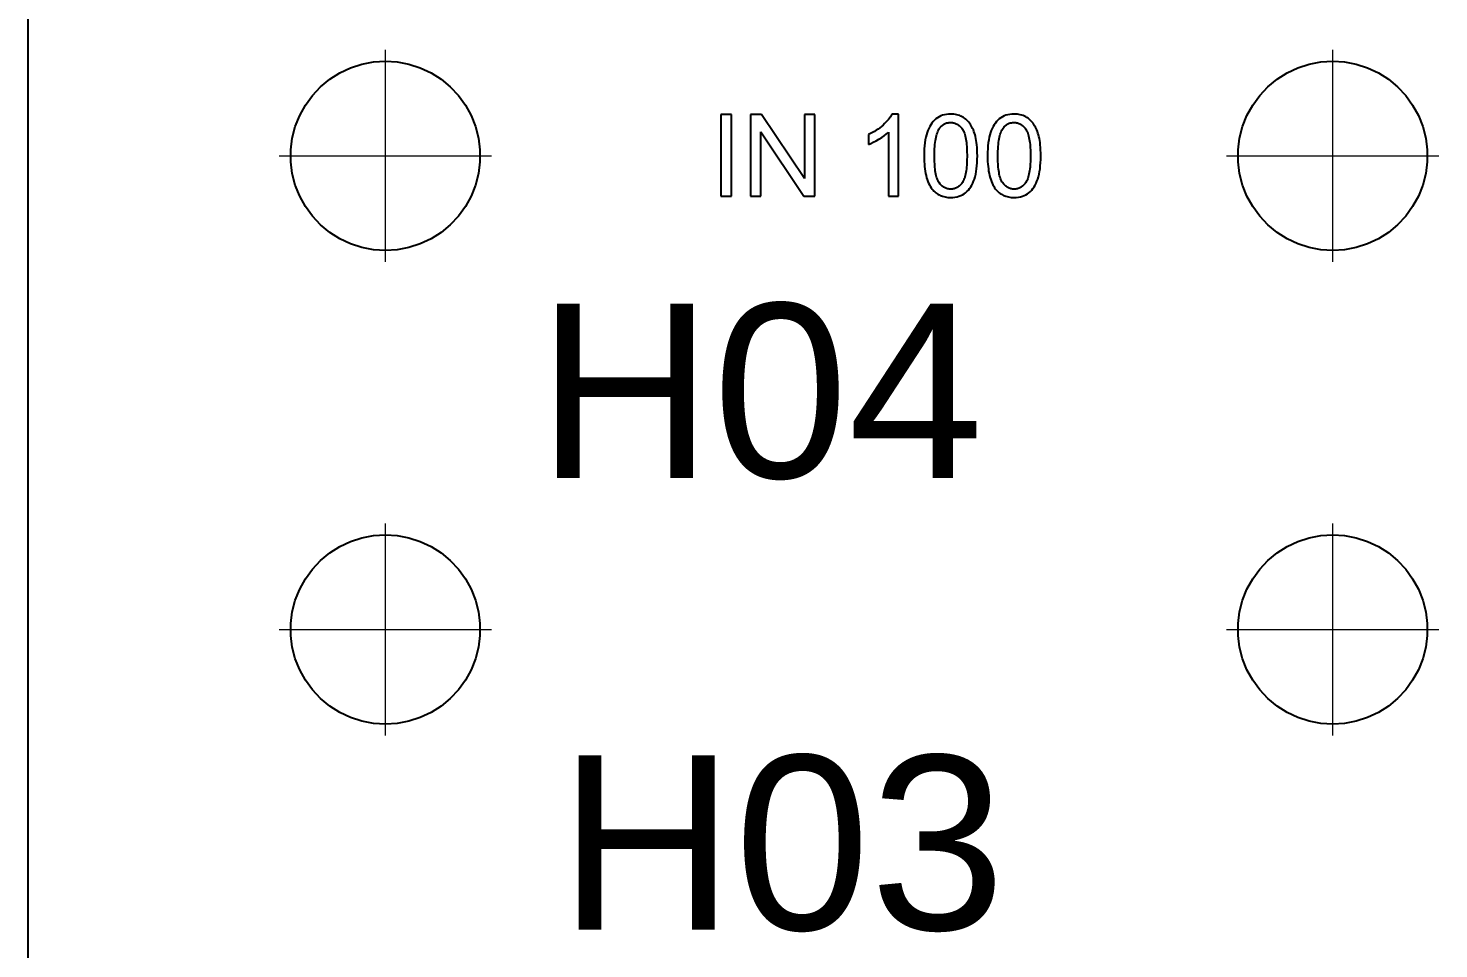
# Paper-space layout '01_三视图' of a CAD drawing. Header units: millimetres. Extents: x 8 to 451, y 8 to 289.
# Drawn here: x 149.75 to 168.36, y 173 to 185.15 of the extents above; entities that cross this region are included whole.
import ezdxf

# ---------------------------------------------------------------- set-up
doc = ezdxf.new("R2010")
doc.units = ezdxf.units.MM
doc.linetypes.add('WP_HIDDEN', pattern=[2.3, 1.5, -0.8])
for name, color, linetype, lineweight in [('ANNOTATIONS', 7, 'CONTINUOUS', 18), ('HIDDEN', 7, 'WP_HIDDEN', 13), ('VISIBLE', 7, 'CONTINUOUS', 25)]:
    doc.layers.add(name, color=color, linetype=linetype, lineweight=lineweight)
doc.styles.add('CJK', font='Arial Unicode.ttf')

psp = doc.layouts.new('01_三视图')

# ---------------------------------------------------------------- linework, layer by layer
at = {"layer": 'ANNOTATIONS'}
for p, q in [((154.463, 182.063), (154.463, 184.863)), ((166.963, 182.063), (166.963, 184.863)), ((153.063, 183.463), (155.863, 183.463)), ((165.563, 183.463), (168.363, 183.463)), ((154.463, 175.813), (154.463, 178.613)), ((166.963, 175.813), (166.963, 178.613)), ((153.063, 177.213), (155.863, 177.213)), ((165.563, 177.213), (168.363, 177.213))]:
    psp.add_line(p, q, dxfattribs=at)
at = {"layer": 'HIDDEN'}
psp.add_lwpolyline([(149.75, 138.75), (149.75, 246.25)], dxfattribs=at)
at = {"layer": 'VISIBLE'}
for points in [[(149.75, 140.25), (149.75, 246.25)], [(154.463, 182.213), (154.306, 182.223), (154.152, 182.252), (154.003, 182.3), (153.86, 182.367), (153.728, 182.451), (153.607, 182.551), (153.5, 182.666), (153.407, 182.793), (153.332, 182.93), (153.274, 183.076), (153.235, 183.228), (153.215, 183.384), (153.215, 183.541), (153.235, 183.697), (153.274, 183.849), (153.332, 183.995), (153.407, 184.132), (153.5, 184.259), (153.607, 184.374), (153.728, 184.474), (153.86, 184.558), (154.003, 184.625), (154.152, 184.673), (154.306, 184.703), (154.463, 184.713), (154.619, 184.703), (154.774, 184.673), (154.923, 184.625), (155.065, 184.558), (155.197, 184.474), (155.318, 184.374), (155.426, 184.259), (155.518, 184.132), (155.594, 183.995), (155.652, 183.849), (155.691, 183.697), (155.71, 183.541), (155.71, 183.384), (155.691, 183.228), (155.652, 183.076), (155.594, 182.93), (155.518, 182.793), (155.426, 182.666), (155.318, 182.551), (155.197, 182.451), (155.065, 182.367), (154.923, 182.3), (154.774, 182.252), (154.619, 182.223), (154.463, 182.213)], [(166.963, 182.213), (166.806, 182.223), (166.652, 182.252), (166.503, 182.3), (166.36, 182.367), (166.228, 182.451), (166.107, 182.551), (166, 182.666), (165.907, 182.793), (165.832, 182.93), (165.774, 183.076), (165.735, 183.228), (165.715, 183.384), (165.715, 183.541), (165.735, 183.697), (165.774, 183.849), (165.832, 183.995), (165.907, 184.132), (166, 184.259), (166.107, 184.374), (166.228, 184.474), (166.36, 184.558), (166.503, 184.625), (166.652, 184.673), (166.806, 184.703), (166.963, 184.713), (167.119, 184.703), (167.274, 184.673), (167.423, 184.625), (167.565, 184.558), (167.697, 184.474), (167.818, 184.374), (167.926, 184.259), (168.018, 184.132), (168.094, 183.995), (168.152, 183.849), (168.191, 183.697), (168.21, 183.541), (168.21, 183.384), (168.191, 183.228), (168.152, 183.076), (168.094, 182.93), (168.018, 182.793), (167.926, 182.666), (167.818, 182.551), (167.697, 182.451), (167.565, 182.367), (167.423, 182.3), (167.274, 182.252), (167.119, 182.223), (166.963, 182.213)], [(158.889, 184.008), (158.889, 182.931)], [(159.032, 184.008), (158.889, 184.008)], [(159.032, 182.931), (159.032, 184.008)], [(159.282, 184.008), (159.282, 182.931)], [(159.428, 184.008), (159.282, 184.008)], [(159.994, 183.163), (159.428, 184.008)], [(159.994, 184.008), (159.994, 183.163)], [(160.13, 184.008), (159.994, 184.008)], [(160.13, 182.931), (160.13, 184.008)], [(161.068, 183.906), (161.05, 183.887)], [(161.085, 183.924), (161.068, 183.906)], [(161.101, 183.942), (161.085, 183.924)], [(161.115, 183.96), (161.101, 183.942)], [(161.127, 183.978), (161.115, 183.96)], [(161.138, 183.995), (161.127, 183.978)], [(161.147, 184.013), (161.138, 183.995)], [(161.233, 184.013), (161.147, 184.013)], [(161.233, 182.931), (161.233, 184.013)], [(161.675, 183.895), (161.659, 183.873)], [(161.691, 183.915), (161.675, 183.895)], [(161.709, 183.933), (161.691, 183.915)], [(161.727, 183.949), (161.709, 183.933)], [(161.747, 183.964), (161.727, 183.949)], [(161.769, 183.977), (161.747, 183.964)], [(161.791, 183.988), (161.769, 183.977)], [(161.815, 183.997), (161.791, 183.988)], [(161.84, 184.004), (161.815, 183.997)], [(161.866, 184.009), (161.84, 184.004)], [(161.858, 183.892), (161.868, 183.896)], [(161.894, 184.012), (161.866, 184.009)], [(161.868, 183.896), (161.878, 183.898)], [(161.878, 183.898), (161.888, 183.9)], [(161.888, 183.9), (161.899, 183.902)], [(161.923, 184.013), (161.894, 184.012)], [(161.899, 183.902), (161.91, 183.903)], [(161.91, 183.903), (161.921, 183.903)], [(161.921, 183.903), (161.933, 183.903)], [(161.944, 184.012), (161.923, 184.013)], [(161.933, 183.903), (161.944, 183.902)], [(161.965, 184.011), (161.944, 184.012)], [(161.944, 183.902), (161.955, 183.9)], [(161.955, 183.9), (161.965, 183.898)], [(161.985, 184.008), (161.965, 184.011)], [(161.965, 183.898), (161.976, 183.895)], [(161.976, 183.895), (161.986, 183.891)], [(162.004, 184.004), (161.985, 184.008)], [(162.023, 183.999), (162.004, 184.004)], [(162.041, 183.993), (162.023, 183.999)], [(162.058, 183.986), (162.041, 183.993)], [(162.075, 183.978), (162.058, 183.986)], [(162.091, 183.969), (162.075, 183.978)], [(162.106, 183.958), (162.091, 183.969)], [(162.12, 183.947), (162.106, 183.958)], [(162.134, 183.935), (162.12, 183.947)], [(162.147, 183.922), (162.134, 183.935)], [(162.16, 183.908), (162.147, 183.922)], [(162.172, 183.893), (162.16, 183.908)], [(162.512, 183.895), (162.496, 183.873)], [(162.528, 183.915), (162.512, 183.895)], [(162.546, 183.933), (162.528, 183.915)], [(162.564, 183.949), (162.546, 183.933)], [(162.584, 183.964), (162.564, 183.949)], [(162.606, 183.977), (162.584, 183.964)], [(162.628, 183.988), (162.606, 183.977)], [(162.652, 183.997), (162.628, 183.988)], [(162.677, 184.004), (162.652, 183.997)], [(162.703, 184.009), (162.677, 184.004)], [(162.695, 183.892), (162.705, 183.896)], [(162.731, 184.012), (162.703, 184.009)], [(162.705, 183.896), (162.715, 183.898)], [(162.715, 183.898), (162.725, 183.9)], [(162.725, 183.9), (162.736, 183.902)], [(162.759, 184.013), (162.731, 184.012)], [(162.736, 183.902), (162.747, 183.903)], [(162.747, 183.903), (162.758, 183.903)], [(162.758, 183.903), (162.769, 183.903)], [(162.781, 184.012), (162.759, 184.013)], [(162.769, 183.903), (162.781, 183.902)], [(162.802, 184.011), (162.781, 184.012)], [(162.781, 183.902), (162.792, 183.9)], [(162.792, 183.9), (162.802, 183.898)], [(162.822, 184.008), (162.802, 184.011)], [(162.802, 183.898), (162.813, 183.895)], [(162.813, 183.895), (162.823, 183.891)], [(162.841, 184.004), (162.822, 184.008)], [(162.86, 183.999), (162.841, 184.004)], [(162.878, 183.993), (162.86, 183.999)], [(162.895, 183.986), (162.878, 183.993)], [(162.912, 183.978), (162.895, 183.986)], [(162.928, 183.969), (162.912, 183.978)], [(162.943, 183.958), (162.928, 183.969)], [(162.957, 183.947), (162.943, 183.958)], [(162.971, 183.935), (162.957, 183.947)], [(162.984, 183.922), (162.971, 183.935)], [(162.997, 183.908), (162.984, 183.922)], [(163.009, 183.893), (162.997, 183.908)], [(159.418, 183.778), (159.984, 182.931)], [(159.418, 182.931), (159.418, 183.778)], [(160.863, 183.756), (160.836, 183.742)], [(160.836, 183.742), (160.836, 183.614)], [(160.89, 183.77), (160.863, 183.756)], [(160.915, 183.785), (160.89, 183.77)], [(160.94, 183.8), (160.915, 183.785)], [(160.964, 183.816), (160.94, 183.8)], [(160.986, 183.833), (160.964, 183.816)], [(161.009, 183.85), (160.986, 183.833)], [(161.03, 183.869), (161.009, 183.85)], [(161.012, 183.706), (161.045, 183.728)], [(161.05, 183.887), (161.03, 183.869)], [(161.045, 183.728), (161.075, 183.751)], [(161.075, 183.751), (161.088, 183.762)], [(161.088, 183.762), (161.1, 183.774)], [(161.1, 183.774), (161.1, 182.931)], [(161.601, 183.74), (161.593, 183.707)], [(161.611, 183.77), (161.601, 183.74)], [(161.621, 183.798), (161.611, 183.77)], [(161.633, 183.825), (161.621, 183.798)], [(161.645, 183.85), (161.633, 183.825)], [(161.659, 183.873), (161.645, 183.85)], [(161.724, 183.686), (161.729, 183.708)], [(161.729, 183.708), (161.734, 183.729)], [(161.734, 183.729), (161.74, 183.748)], [(161.74, 183.748), (161.746, 183.766)], [(161.746, 183.766), (161.752, 183.783)], [(161.752, 183.783), (161.76, 183.799)], [(161.76, 183.799), (161.767, 183.813)], [(161.767, 183.813), (161.776, 183.826)], [(161.776, 183.826), (161.79, 183.844)], [(161.79, 183.844), (161.797, 183.852)], [(161.797, 183.852), (161.805, 183.86)], [(161.805, 183.86), (161.813, 183.867)], [(161.813, 183.867), (161.822, 183.873)], [(161.822, 183.873), (161.83, 183.879)], [(161.83, 183.879), (161.839, 183.884)], [(161.839, 183.884), (161.848, 183.888)], [(161.848, 183.888), (161.858, 183.892)], [(161.986, 183.891), (161.996, 183.886)], [(161.996, 183.886), (162.006, 183.881)], [(162.006, 183.881), (162.016, 183.876)], [(162.016, 183.876), (162.025, 183.869)], [(162.025, 183.869), (162.034, 183.862)], [(162.034, 183.862), (162.043, 183.854)], [(162.043, 183.854), (162.051, 183.845)], [(162.051, 183.845), (162.06, 183.836)], [(162.06, 183.836), (162.068, 183.826)], [(162.068, 183.826), (162.076, 183.816)], [(162.076, 183.816), (162.083, 183.804)], [(162.083, 183.804), (162.09, 183.791)], [(162.09, 183.791), (162.097, 183.777)], [(162.097, 183.777), (162.103, 183.761)], [(162.103, 183.761), (162.108, 183.744)], [(162.108, 183.744), (162.114, 183.725)], [(162.114, 183.725), (162.118, 183.705)], [(162.183, 183.877), (162.172, 183.893)], [(162.193, 183.86), (162.183, 183.877)], [(162.203, 183.842), (162.193, 183.86)], [(162.212, 183.824), (162.203, 183.842)], [(162.221, 183.804), (162.212, 183.824)], [(162.229, 183.784), (162.221, 183.804)], [(162.236, 183.762), (162.229, 183.784)], [(162.243, 183.74), (162.236, 183.762)], [(162.25, 183.717), (162.243, 183.74)], [(162.255, 183.692), (162.25, 183.717)], [(162.438, 183.74), (162.43, 183.707)], [(162.448, 183.77), (162.438, 183.74)], [(162.458, 183.798), (162.448, 183.77)], [(162.47, 183.825), (162.458, 183.798)], [(162.482, 183.85), (162.47, 183.825)], [(162.496, 183.873), (162.482, 183.85)], [(162.561, 183.686), (162.566, 183.708)], [(162.566, 183.708), (162.571, 183.729)], [(162.571, 183.729), (162.576, 183.748)], [(162.576, 183.748), (162.583, 183.766)], [(162.583, 183.766), (162.589, 183.783)], [(162.589, 183.783), (162.597, 183.799)], [(162.597, 183.799), (162.604, 183.813)], [(162.604, 183.813), (162.613, 183.826)], [(162.613, 183.826), (162.627, 183.844)], [(162.627, 183.844), (162.634, 183.852)], [(162.634, 183.852), (162.642, 183.86)], [(162.642, 183.86), (162.65, 183.867)], [(162.65, 183.867), (162.658, 183.873)], [(162.658, 183.873), (162.667, 183.879)], [(162.667, 183.879), (162.676, 183.884)], [(162.676, 183.884), (162.685, 183.888)], [(162.685, 183.888), (162.695, 183.892)], [(162.823, 183.891), (162.833, 183.886)], [(162.833, 183.886), (162.843, 183.881)], [(162.843, 183.881), (162.853, 183.876)], [(162.853, 183.876), (162.862, 183.869)], [(162.862, 183.869), (162.871, 183.862)], [(162.871, 183.862), (162.88, 183.854)], [(162.88, 183.854), (162.888, 183.845)], [(162.888, 183.845), (162.897, 183.836)], [(162.897, 183.836), (162.905, 183.826)], [(162.905, 183.826), (162.913, 183.816)], [(162.913, 183.816), (162.92, 183.804)], [(162.92, 183.804), (162.927, 183.791)], [(162.927, 183.791), (162.934, 183.777)], [(162.934, 183.777), (162.94, 183.761)], [(162.94, 183.761), (162.945, 183.744)], [(162.945, 183.744), (162.951, 183.725)], [(162.951, 183.725), (162.955, 183.705)], [(163.02, 183.877), (163.009, 183.893)], [(163.03, 183.86), (163.02, 183.877)], [(163.04, 183.842), (163.03, 183.86)], [(163.049, 183.824), (163.04, 183.842)], [(163.058, 183.804), (163.049, 183.824)], [(163.066, 183.784), (163.058, 183.804)], [(163.073, 183.762), (163.066, 183.784)], [(163.08, 183.74), (163.073, 183.762)], [(163.086, 183.717), (163.08, 183.74)], [(163.092, 183.692), (163.086, 183.717)], [(160.836, 183.614), (160.868, 183.627)], [(160.868, 183.627), (160.901, 183.643)], [(160.901, 183.643), (160.937, 183.661)], [(160.937, 183.661), (160.975, 183.683)], [(160.975, 183.683), (161.012, 183.706)], [(161.574, 183.553), (161.572, 183.509)], [(161.577, 183.595), (161.574, 183.553)], [(161.581, 183.635), (161.577, 183.595)], [(161.587, 183.672), (161.581, 183.635)], [(161.593, 183.707), (161.587, 183.672)], [(161.707, 183.462), (161.708, 183.526)], [(161.708, 183.526), (161.71, 183.556)], [(161.71, 183.556), (161.712, 183.585)], [(161.712, 183.585), (161.714, 183.612)], [(161.714, 183.612), (161.717, 183.638)], [(161.717, 183.638), (161.72, 183.663)], [(161.72, 183.663), (161.724, 183.686)], [(162.118, 183.705), (162.122, 183.684)], [(162.122, 183.684), (162.126, 183.661)], [(162.126, 183.661), (162.129, 183.637)], [(162.129, 183.637), (162.132, 183.611)], [(162.132, 183.611), (162.134, 183.584)], [(162.134, 183.584), (162.137, 183.526)], [(162.137, 183.526), (162.138, 183.462)], [(162.26, 183.666), (162.255, 183.692)], [(162.264, 183.637), (162.26, 183.666)], [(162.268, 183.606), (162.264, 183.637)], [(162.27, 183.573), (162.268, 183.606)], [(162.272, 183.538), (162.27, 183.573)], [(162.273, 183.501), (162.272, 183.538)], [(162.411, 183.553), (162.409, 183.509)], [(162.414, 183.595), (162.411, 183.553)], [(162.418, 183.635), (162.414, 183.595)], [(162.424, 183.672), (162.418, 183.635)], [(162.43, 183.707), (162.424, 183.672)], [(162.544, 183.462), (162.545, 183.526)], [(162.545, 183.526), (162.547, 183.556)], [(162.547, 183.556), (162.548, 183.585)], [(162.548, 183.585), (162.551, 183.612)], [(162.551, 183.612), (162.554, 183.638)], [(162.554, 183.638), (162.557, 183.663)], [(162.557, 183.663), (162.561, 183.686)], [(162.955, 183.705), (162.959, 183.684)], [(162.959, 183.684), (162.963, 183.661)], [(162.963, 183.661), (162.966, 183.637)], [(162.966, 183.637), (162.969, 183.611)], [(162.969, 183.611), (162.971, 183.584)], [(162.971, 183.584), (162.974, 183.526)], [(162.974, 183.526), (162.975, 183.462)], [(163.097, 183.666), (163.092, 183.692)], [(163.101, 183.637), (163.097, 183.666)], [(163.105, 183.606), (163.101, 183.637)], [(163.107, 183.573), (163.105, 183.606)], [(163.109, 183.538), (163.107, 183.573)], [(163.11, 183.501), (163.109, 183.538)], [(161.572, 183.509), (161.571, 183.462)], [(161.571, 183.462), (161.572, 183.425)], [(161.572, 183.425), (161.573, 183.389)], [(161.573, 183.389), (161.575, 183.354)], [(161.575, 183.354), (161.578, 183.321)], [(161.708, 183.399), (161.707, 183.462)], [(161.711, 183.341), (161.708, 183.399)], [(161.713, 183.314), (161.711, 183.341)], [(162.134, 183.341), (162.132, 183.314)], [(162.137, 183.399), (162.134, 183.341)], [(162.138, 183.462), (162.137, 183.399)], [(162.268, 183.33), (162.271, 183.372)], [(162.271, 183.372), (162.273, 183.416)], [(162.274, 183.462), (162.273, 183.501)], [(162.273, 183.416), (162.274, 183.462)], [(162.409, 183.509), (162.408, 183.462)], [(162.408, 183.462), (162.409, 183.425)], [(162.409, 183.425), (162.41, 183.389)], [(162.41, 183.389), (162.412, 183.354)], [(162.412, 183.354), (162.415, 183.321)], [(162.545, 183.399), (162.544, 183.462)], [(162.548, 183.341), (162.545, 183.399)], [(162.55, 183.314), (162.548, 183.341)], [(162.971, 183.341), (162.969, 183.314)], [(162.974, 183.399), (162.971, 183.341)], [(162.975, 183.462), (162.974, 183.399)], [(163.105, 183.33), (163.108, 183.372)], [(163.108, 183.372), (163.11, 183.416)], [(163.111, 183.462), (163.11, 183.501)], [(163.11, 183.416), (163.111, 183.462)], [(161.578, 183.321), (161.582, 183.289)], [(161.582, 183.289), (161.586, 183.258)], [(161.586, 183.258), (161.592, 183.229)], [(161.592, 183.229), (161.598, 183.201)], [(161.598, 183.201), (161.605, 183.174)], [(161.605, 183.174), (161.613, 183.149)], [(161.613, 183.149), (161.622, 183.125)], [(161.716, 183.288), (161.713, 183.314)], [(161.719, 183.264), (161.716, 183.288)], [(161.723, 183.241), (161.719, 183.264)], [(161.727, 183.22), (161.723, 183.241)], [(161.732, 183.2), (161.727, 183.22)], [(161.737, 183.181), (161.732, 183.2)], [(161.742, 183.164), (161.737, 183.181)], [(161.748, 183.148), (161.742, 183.164)], [(162.097, 183.149), (162.09, 183.134)], [(162.103, 183.165), (162.097, 183.149)], [(162.108, 183.182), (162.103, 183.165)], [(162.114, 183.201), (162.108, 183.182)], [(162.118, 183.221), (162.114, 183.201)], [(162.122, 183.242), (162.118, 183.221)], [(162.126, 183.265), (162.122, 183.242)], [(162.129, 183.289), (162.126, 183.265)], [(162.132, 183.314), (162.129, 183.289)], [(162.224, 183.128), (162.235, 183.156)], [(162.235, 183.156), (162.244, 183.187)], [(162.244, 183.187), (162.252, 183.219)], [(162.252, 183.219), (162.259, 183.254)], [(162.259, 183.254), (162.264, 183.291)], [(162.264, 183.291), (162.268, 183.33)], [(162.415, 183.321), (162.419, 183.289)], [(162.419, 183.289), (162.423, 183.258)], [(162.423, 183.258), (162.429, 183.229)], [(162.429, 183.229), (162.435, 183.201)], [(162.435, 183.201), (162.442, 183.174)], [(162.442, 183.174), (162.45, 183.149)], [(162.45, 183.149), (162.459, 183.125)], [(162.553, 183.288), (162.55, 183.314)], [(162.556, 183.264), (162.553, 183.288)], [(162.56, 183.241), (162.556, 183.264)], [(162.564, 183.22), (162.56, 183.241)], [(162.568, 183.2), (162.564, 183.22)], [(162.574, 183.181), (162.568, 183.2)], [(162.579, 183.164), (162.574, 183.181)], [(162.585, 183.148), (162.579, 183.164)], [(162.934, 183.149), (162.927, 183.134)], [(162.94, 183.165), (162.934, 183.149)], [(162.945, 183.182), (162.94, 183.165)], [(162.951, 183.201), (162.945, 183.182)], [(162.955, 183.221), (162.951, 183.201)], [(162.959, 183.242), (162.955, 183.221)], [(162.963, 183.265), (162.959, 183.242)], [(162.966, 183.289), (162.963, 183.265)], [(162.969, 183.314), (162.966, 183.289)], [(163.061, 183.128), (163.072, 183.156)], [(163.072, 183.156), (163.081, 183.187)], [(163.081, 183.187), (163.089, 183.219)], [(163.089, 183.219), (163.096, 183.254)], [(163.096, 183.254), (163.101, 183.291)], [(163.101, 183.291), (163.105, 183.33)], [(161.622, 183.125), (161.631, 183.102)], [(161.631, 183.102), (161.642, 183.081)], [(161.642, 183.081), (161.653, 183.061)], [(161.653, 183.061), (161.665, 183.042)], [(161.665, 183.042), (161.678, 183.024)], [(161.678, 183.024), (161.689, 183.011)], [(161.689, 183.011), (161.701, 182.998)], [(161.701, 182.998), (161.714, 182.986)], [(161.714, 182.986), (161.726, 182.976)], [(161.726, 182.976), (161.74, 182.965)], [(161.74, 182.965), (161.754, 182.956)], [(161.755, 183.134), (161.748, 183.148)], [(161.762, 183.121), (161.755, 183.134)], [(161.769, 183.109), (161.762, 183.121)], [(161.785, 183.089), (161.769, 183.109)], [(161.794, 183.079), (161.785, 183.089)], [(161.802, 183.071), (161.794, 183.079)], [(161.811, 183.063), (161.802, 183.071)], [(161.82, 183.056), (161.811, 183.063)], [(161.829, 183.049), (161.82, 183.056)], [(161.839, 183.043), (161.829, 183.049)], [(161.848, 183.038), (161.839, 183.043)], [(161.858, 183.034), (161.848, 183.038)], [(161.868, 183.03), (161.858, 183.034)], [(161.879, 183.027), (161.868, 183.03)], [(161.889, 183.025), (161.879, 183.027)], [(161.9, 183.023), (161.889, 183.025)], [(161.911, 183.022), (161.9, 183.023)], [(161.923, 183.021), (161.911, 183.022)], [(161.934, 183.022), (161.923, 183.021)], [(161.945, 183.023), (161.934, 183.022)], [(161.956, 183.025), (161.945, 183.023)], [(161.966, 183.027), (161.956, 183.025)], [(161.977, 183.03), (161.966, 183.027)], [(161.987, 183.034), (161.977, 183.03)], [(161.997, 183.038), (161.987, 183.034)], [(162.006, 183.043), (161.997, 183.038)], [(162.016, 183.049), (162.006, 183.043)], [(162.025, 183.056), (162.016, 183.049)], [(162.034, 183.063), (162.025, 183.056)], [(162.043, 183.071), (162.034, 183.063)], [(162.051, 183.08), (162.043, 183.071)], [(162.06, 183.089), (162.051, 183.08)], [(162.068, 183.099), (162.06, 183.089)], [(162.076, 183.11), (162.068, 183.099)], [(162.083, 183.121), (162.076, 183.11)], [(162.09, 183.134), (162.083, 183.121)], [(162.098, 182.961), (162.118, 182.976)], [(162.118, 182.976), (162.137, 182.993)], [(162.137, 182.993), (162.155, 183.011)], [(162.155, 183.011), (162.171, 183.031)], [(162.171, 183.031), (162.186, 183.053)], [(162.186, 183.053), (162.2, 183.076)], [(162.2, 183.076), (162.213, 183.101)], [(162.213, 183.101), (162.224, 183.128)], [(162.459, 183.125), (162.468, 183.102)], [(162.468, 183.102), (162.479, 183.081)], [(162.479, 183.081), (162.49, 183.061)], [(162.49, 183.061), (162.502, 183.042)], [(162.502, 183.042), (162.515, 183.024)], [(162.515, 183.024), (162.526, 183.011)], [(162.526, 183.011), (162.538, 182.998)], [(162.538, 182.998), (162.55, 182.986)], [(162.55, 182.986), (162.563, 182.976)], [(162.563, 182.976), (162.577, 182.965)], [(162.577, 182.965), (162.591, 182.956)], [(162.592, 183.134), (162.585, 183.148)], [(162.599, 183.121), (162.592, 183.134)], [(162.606, 183.109), (162.599, 183.121)], [(162.622, 183.089), (162.606, 183.109)], [(162.631, 183.079), (162.622, 183.089)], [(162.639, 183.071), (162.631, 183.079)], [(162.648, 183.063), (162.639, 183.071)], [(162.657, 183.056), (162.648, 183.063)], [(162.666, 183.049), (162.657, 183.056)], [(162.676, 183.043), (162.666, 183.049)], [(162.685, 183.038), (162.676, 183.043)], [(162.695, 183.034), (162.685, 183.038)], [(162.705, 183.03), (162.695, 183.034)], [(162.716, 183.027), (162.705, 183.03)], [(162.726, 183.025), (162.716, 183.027)], [(162.737, 183.023), (162.726, 183.025)], [(162.748, 183.022), (162.737, 183.023)], [(162.759, 183.021), (162.748, 183.022)], [(162.771, 183.022), (162.759, 183.021)], [(162.782, 183.023), (162.771, 183.022)], [(162.793, 183.025), (162.782, 183.023)], [(162.803, 183.027), (162.793, 183.025)], [(162.814, 183.03), (162.803, 183.027)], [(162.824, 183.034), (162.814, 183.03)], [(162.834, 183.038), (162.824, 183.034)], [(162.843, 183.043), (162.834, 183.038)], [(162.853, 183.049), (162.843, 183.043)], [(162.862, 183.056), (162.853, 183.049)], [(162.871, 183.063), (162.862, 183.056)], [(162.88, 183.071), (162.871, 183.063)], [(162.888, 183.08), (162.88, 183.071)], [(162.897, 183.089), (162.888, 183.08)], [(162.905, 183.099), (162.897, 183.089)], [(162.913, 183.11), (162.905, 183.099)], [(162.92, 183.121), (162.913, 183.11)], [(162.927, 183.134), (162.92, 183.121)], [(162.935, 182.961), (162.955, 182.976)], [(162.955, 182.976), (162.974, 182.993)], [(162.974, 182.993), (162.992, 183.011)], [(162.992, 183.011), (163.008, 183.031)], [(163.008, 183.031), (163.023, 183.053)], [(163.023, 183.053), (163.037, 183.076)], [(163.037, 183.076), (163.05, 183.101)], [(163.05, 183.101), (163.061, 183.128)], [(158.889, 182.931), (159.032, 182.931)], [(159.282, 182.931), (159.418, 182.931)], [(159.984, 182.931), (160.13, 182.931)], [(161.1, 182.931), (161.233, 182.931)], [(161.754, 182.956), (161.768, 182.948)], [(161.768, 182.948), (161.783, 182.941)], [(161.783, 182.941), (161.799, 182.934)], [(161.799, 182.934), (161.815, 182.928)], [(161.815, 182.928), (161.832, 182.924)], [(161.832, 182.924), (161.849, 182.92)], [(161.849, 182.92), (161.866, 182.917)], [(161.866, 182.917), (161.885, 182.914)], [(161.885, 182.914), (161.903, 182.913)], [(161.903, 182.913), (161.923, 182.913)], [(161.923, 182.913), (161.951, 182.914)], [(161.951, 182.914), (161.979, 182.917)], [(161.979, 182.917), (162.006, 182.922)], [(162.006, 182.922), (162.031, 182.929)], [(162.031, 182.929), (162.054, 182.938)], [(162.054, 182.938), (162.077, 182.948)], [(162.077, 182.948), (162.098, 182.961)], [(162.591, 182.956), (162.605, 182.948)], [(162.605, 182.948), (162.62, 182.941)], [(162.62, 182.941), (162.636, 182.934)], [(162.636, 182.934), (162.652, 182.928)], [(162.652, 182.928), (162.669, 182.924)], [(162.669, 182.924), (162.686, 182.92)], [(162.686, 182.92), (162.703, 182.917)], [(162.703, 182.917), (162.722, 182.914)], [(162.722, 182.914), (162.74, 182.913)], [(162.74, 182.913), (162.759, 182.913)], [(162.759, 182.913), (162.788, 182.914)], [(162.788, 182.914), (162.816, 182.917)], [(162.816, 182.917), (162.842, 182.922)], [(162.842, 182.922), (162.868, 182.929)], [(162.868, 182.929), (162.891, 182.938)], [(162.891, 182.938), (162.914, 182.948)], [(162.914, 182.948), (162.935, 182.961)], [(154.463, 175.963), (154.306, 175.973), (154.152, 176.002), (154.003, 176.05), (153.86, 176.117), (153.728, 176.201), (153.607, 176.301), (153.5, 176.416), (153.407, 176.543), (153.332, 176.68), (153.274, 176.826), (153.235, 176.978), (153.215, 177.134), (153.215, 177.291), (153.235, 177.447), (153.274, 177.599), (153.332, 177.745), (153.407, 177.882), (153.5, 178.009), (153.607, 178.124), (153.728, 178.224), (153.86, 178.308), (154.003, 178.375), (154.152, 178.423), (154.306, 178.453), (154.463, 178.463), (154.619, 178.453), (154.774, 178.423), (154.923, 178.375), (155.065, 178.308), (155.197, 178.224), (155.318, 178.124), (155.426, 178.009), (155.518, 177.882), (155.594, 177.745), (155.652, 177.599), (155.691, 177.447), (155.71, 177.291), (155.71, 177.134), (155.691, 176.978), (155.652, 176.826), (155.594, 176.68), (155.518, 176.543), (155.426, 176.416), (155.318, 176.301), (155.197, 176.201), (155.065, 176.117), (154.923, 176.05), (154.774, 176.002), (154.619, 175.973), (154.463, 175.963)], [(166.963, 175.963), (166.806, 175.973), (166.652, 176.002), (166.503, 176.05), (166.36, 176.117), (166.228, 176.201), (166.107, 176.301), (166, 176.416), (165.907, 176.543), (165.832, 176.68), (165.774, 176.826), (165.735, 176.978), (165.715, 177.134), (165.715, 177.291), (165.735, 177.447), (165.774, 177.599), (165.832, 177.745), (165.907, 177.882), (166, 178.009), (166.107, 178.124), (166.228, 178.224), (166.36, 178.308), (166.503, 178.375), (166.652, 178.423), (166.806, 178.453), (166.963, 178.463), (167.119, 178.453), (167.274, 178.423), (167.423, 178.375), (167.565, 178.308), (167.697, 178.224), (167.818, 178.124), (167.926, 178.009), (168.018, 177.882), (168.094, 177.745), (168.152, 177.599), (168.191, 177.447), (168.21, 177.291), (168.21, 177.134), (168.191, 176.978), (168.152, 176.826), (168.094, 176.68), (168.018, 176.543), (167.926, 176.416), (167.818, 176.301), (167.697, 176.201), (167.565, 176.117), (167.423, 176.05), (167.274, 176.002), (167.119, 175.973), (166.963, 175.963)]]:
    psp.add_lwpolyline(points, dxfattribs=at)

# ---------------------------------------------------------------- texts
at = {"layer": 'ANNOTATIONS', "style": 'CJK'}
for s, p in [('H04', (156.463, 179.213)), ('H03', (156.75, 173.25))]:
    psp.add_text(s, height=2.3, dxfattribs=at).set_placement(p)

doc.saveas('drawing.dxf')
